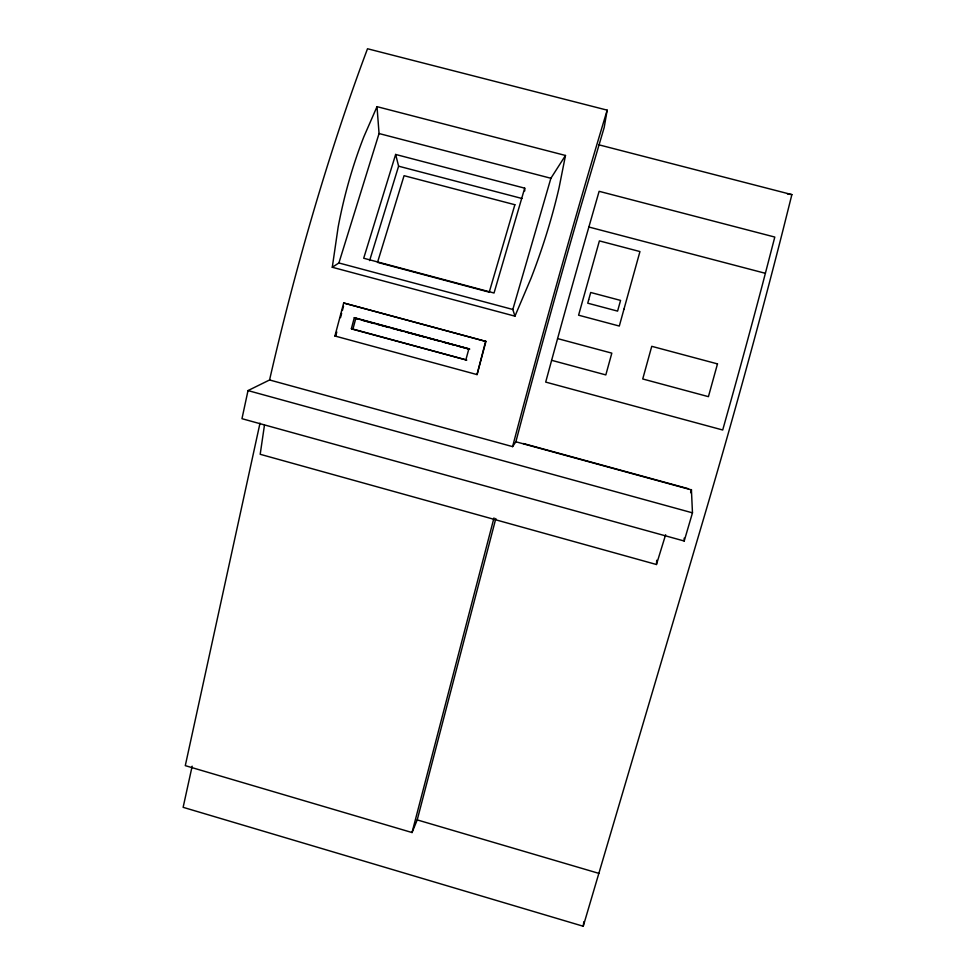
<?xml version="1.0" encoding="UTF-8"?>
<svg xmlns="http://www.w3.org/2000/svg" width="975" height="975" viewBox="0 0 975 975"><rect width="100%" height="100%" fill="white"/><g stroke="black" fill="none" stroke-linecap="round" stroke-linejoin="round"><path stroke-width="1.46" d="M264.444 425.295L260.191 454.289L656.455 564.513L656.723 560.247M332.28 267.26L338.167 226.98A396.094 280.276 -89.8 0 1 363.894 136.683L377.008 106.653L565.488 155.464L559.102 187.578A389.781 207.09 -63.4 0 1 531.058 278.216L514.958 316.168L332.28 267.26L338.898 262.97L379.056 133.538L377.008 106.653M192.16 766.179L183.129 807.324L583.233 926.25L583.818 921.753M691.409 489.572L692.469 512.85L684.206 541.015L241.971 418.689L248.016 390.585L269.587 379.97L270.465 376.058A492.436 83.606 -75.4 0 1 367.514 48.75L607.181 110.151L604.195 127.469L581.063 205.835A471.997 20.999 -74.8 0 0 516.701 438.616L515.872 441.773L691.433 489.877L690.605 492.728M260.008 423.138L185.287 765.643L412.035 832.54L417.215 819.902L495.824 518.517M599.003 144.848L791.871 194.622L783.205 229.235A475.556 26.971 -74.3 0 1 702.963 520.857L583.233 926.25M336.789 331.975L335.705 336.278L334.913 335.997L343.688 302.993L485.94 341.445L477.043 374.595L334.913 335.997M412.035 832.54L493.984 517.908M269.587 379.97L512.594 446.623L513.63 442.687A497.043 22.23 -74.8 0 1 607.181 110.151M340.519 317.631L341.64 313.328M342.396 310.464L343.529 306.162M351.39 328.673L354.315 317.655L469.755 349.099L355.802 318.337L352.889 329.282L466.781 360.092L351.39 328.673L352.889 329.282M465.928 359.653L468.926 348.599M485.648 341.226L477.043 374.595M551.631 360.311L545.695 382.09L722.707 429.999L730.738 401.383A475.447 25.484 -74.3 0 0 762.718 283.542L774.796 237.059L599.125 191.319L585.975 237.096A472.229 17.855 -74.7 0 0 561.576 324.078L551.631 360.311L605.828 374.912L611.825 353.145L557.59 338.593M514.958 316.168L512.826 309.477L550.887 178.267L565.488 155.464M524.696 188.163L494.033 293.012L363.699 258.241L395.643 154.452L524.696 188.163L524.757 190.929M369.61 260.605L398.604 166.189L395.643 154.452M656.455 564.513L665.632 534.739M512.594 446.623L516.043 441.529M787.434 193.94L791.871 194.622M379.056 133.538L550.887 178.267M398.604 166.189L521.978 198.486M588.863 227.017L765.399 273.317M338.898 262.97L512.826 309.477M485.94 341.445L343.688 302.993M362.712 320.409L374.351 323.554M377.252 324.334L388.891 327.478M391.804 328.258L403.443 331.403M406.343 332.183L425.258 337.289M428.171 338.081L439.798 341.226M442.711 342.006L454.35 345.15M457.263 345.93L468.902 349.074M523.343 443.528L688.484 488.768M248.016 390.585L692.469 512.85M417.215 819.902L598.857 873.368M354.315 317.655L356.887 318.837M684.182 538.127L684.206 541.015M717.49 363.894L708.423 396.654L642.732 378.97L651.751 346.32L717.49 363.894M623.988 309.099L619.308 326.052L578.589 315.193L599.393 240.898L639.953 251.562L623.988 309.099M588.693 299.715L587.742 303.188L617.589 311.123L620.563 300.41L590.716 292.488L588.693 299.715M514.873 204.726L489.243 292.159L377.532 262.348L404.064 175.683L514.873 204.726"/></g></svg>
